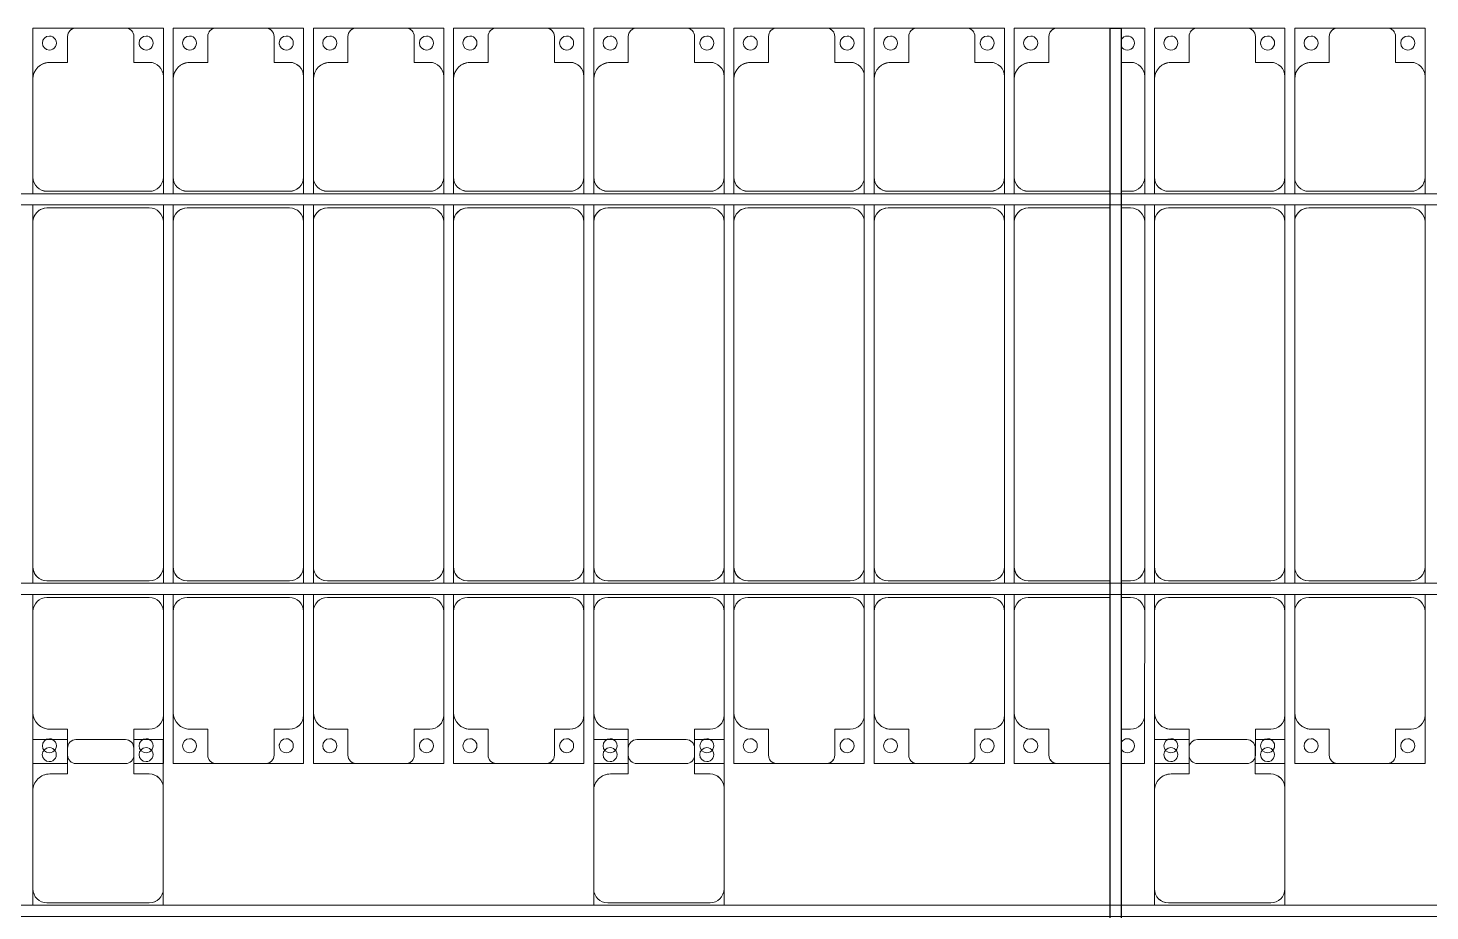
# Model space of a CAD drawing. Header units: millimetres. Extents: x -147246 to 112336, y -213734 to -86506.
# Drawn here: x -126364 to -121364, y -95705 to -92555 of the extents above; entities that cross this region are included whole.
import ezdxf

# ---------------------------------------------------------------- set-up
doc = ezdxf.new("R2010")
doc.units = ezdxf.units.MM
doc.layers.add('A-GENM', color=13, linetype='Continuous', lineweight=9)
doc.layers.add('S-BEAM', color=12, linetype='Continuous', lineweight=9)

# ---------------------------------------------------------------- blocks, each defined once
blk = doc.blocks.new('Dải phao đi lại kèm đỡ invester - DẢI PHAO ĐI LẠI-15551-BỐ TRÍ KHUNG KẾT CẤU BÈ PIN 05')
at = {"layer": 'A-GENM', "color": 7}
for p, q in [((13758.4, 1312.2), (13911.8, 1312.2)), ((13758.4, 1129.7), (13758.4, 1312.2)), ((14088.2, 1312.2), (13911.8, 1312.2)), ((14088.2, 1312.2), (14223.4, 1312.2)), ((14223.4, 1312.2), (14223.4, 1139.7)), ((14258.4, 1312.2), (14411.8, 1312.2)), ((14258.4, 1129.7), (14258.4, 1312.2)), ((14588.2, 1312.2), (14411.8, 1312.2)), ((14588.2, 1312.2), (14723.4, 1312.2)), ((14723.4, 1312.2), (14723.4, 1139.7)), ((14758.4, 1312.2), (14911.8, 1312.2)), ((14758.4, 1129.7), (14758.4, 1312.2)), ((15088.2, 1312.2), (14911.8, 1312.2)), ((15088.2, 1312.2), (15223.4, 1312.2)), ((15223.4, 1312.2), (15223.4, 1139.7)), ((15258.4, 1312.2), (15411.8, 1312.2)), ((15258.4, 1129.7), (15258.4, 1312.2)), ((15588.2, 1312.2), (15411.8, 1312.2)), ((15588.2, 1312.2), (15723.4, 1312.2)), ((15723.4, 1312.2), (15723.4, 1139.7)), ((15758.4, 1312.2), (15911.8, 1312.2)), ((15758.4, 1129.7), (15758.4, 1312.2)), ((16088.2, 1312.2), (15911.8, 1312.2)), ((16088.2, 1312.2), (16223.4, 1312.2)), ((16223.4, 1312.2), (16223.4, 1139.7)), ((16258.4, 1312.2), (16411.8, 1312.2)), ((16258.4, 1129.7), (16258.4, 1312.2)), ((16588.2, 1312.2), (16411.8, 1312.2)), ((16588.2, 1312.2), (16723.4, 1312.2)), ((16723.4, 1312.2), (16723.4, 1139.7)), ((16758.4, 1312.2), (16911.8, 1312.2)), ((16758.4, 1129.7), (16758.4, 1312.2)), ((17088.2, 1312.2), (16911.8, 1312.2)), ((17088.2, 1312.2), (17223.4, 1312.2)), ((17223.4, 1312.2), (17223.4, 1139.7)), ((17258.4, 1312.2), (17411.8, 1312.2)), ((17258.4, 1129.7), (17258.4, 1312.2)), ((17588.2, 1312.2), (17411.8, 1312.2)), ((17588.2, 1312.2), (17599.8, 1312.2)), ((17639.8, 1312.2), (17723.4, 1312.2)), ((17723.4, 1312.2), (17723.4, 1139.7)), ((17758.4, 1312.2), (17911.8, 1312.2)), ((17758.4, 1129.7), (17758.4, 1312.2)), ((18088.2, 1312.2), (17911.8, 1312.2)), ((18088.2, 1312.2), (18223.4, 1312.2)), ((18223.4, 1312.2), (18223.4, 1139.7)), ((18258.4, 1312.2), (18411.8, 1312.2)), ((18258.4, 1129.7), (18258.4, 1312.2)), ((18588.2, 1312.2), (18411.8, 1312.2)), ((18588.2, 1312.2), (18723.4, 1312.2)), ((18723.4, 1312.2), (18723.4, 1139.7)), ((13881.8, 1282.2), (13881.8, 1189.7)), ((14118.2, 1189.7), (14118.2, 1282.2)), ((14381.8, 1282.2), (14381.8, 1189.7)), ((14618.2, 1189.7), (14618.2, 1282.2)), ((14881.8, 1282.2), (14881.8, 1189.7)), ((15118.2, 1189.7), (15118.2, 1282.2)), ((15381.8, 1282.2), (15381.8, 1189.7)), ((15618.2, 1189.7), (15618.2, 1282.2)), ((15881.8, 1282.2), (15881.8, 1189.7)), ((16118.2, 1189.7), (16118.2, 1282.2)), ((16381.8, 1282.2), (16381.8, 1189.7)), ((16618.2, 1189.7), (16618.2, 1282.2)), ((16881.8, 1282.2), (16881.8, 1189.7)), ((17118.2, 1189.7), (17118.2, 1282.2)), ((17381.8, 1282.2), (17381.8, 1189.7)), ((17881.8, 1282.2), (17881.8, 1189.7)), ((18118.2, 1189.7), (18118.2, 1282.2)), ((18381.8, 1282.2), (18381.8, 1189.7)), ((18618.2, 1189.7), (18618.2, 1282.2)), ((13881.8, 1189.7), (13818.4, 1189.7)), ((14173.4, 1189.7), (14118.2, 1189.7)), ((14381.8, 1189.7), (14318.4, 1189.7)), ((14673.4, 1189.7), (14618.2, 1189.7)), ((14881.8, 1189.7), (14818.4, 1189.7)), ((15173.4, 1189.7), (15118.2, 1189.7)), ((15381.8, 1189.7), (15318.4, 1189.7)), ((15673.4, 1189.7), (15618.2, 1189.7)), ((15881.8, 1189.7), (15818.4, 1189.7)), ((16173.4, 1189.7), (16118.2, 1189.7)), ((16381.8, 1189.7), (16318.4, 1189.7)), ((16673.4, 1189.7), (16618.2, 1189.7)), ((16881.8, 1189.7), (16818.4, 1189.7)), ((17173.4, 1189.7), (17118.2, 1189.7)), ((17381.8, 1189.7), (17318.4, 1189.7)), ((17673.4, 1189.7), (17639.8, 1189.7)), ((17881.8, 1189.7), (17818.4, 1189.7)), ((18173.4, 1189.7), (18118.2, 1189.7)), ((18381.8, 1189.7), (18318.4, 1189.7)), ((18673.4, 1189.7), (18618.2, 1189.7)), ((13758.4, 1129.7), (13758.4, 779.7)), ((14223.4, 779.7), (14223.4, 1139.7)), ((14258.4, 1129.7), (14258.4, 779.7)), ((14723.4, 779.7), (14723.4, 1139.7)), ((14758.4, 1129.7), (14758.4, 779.7)), ((15223.4, 779.7), (15223.4, 1139.7)), ((15258.4, 1129.7), (15258.4, 779.7)), ((15723.4, 779.7), (15723.4, 1139.7)), ((15758.4, 1129.7), (15758.4, 779.7)), ((16223.4, 779.7), (16223.4, 1139.7)), ((16258.4, 1129.7), (16258.4, 779.7)), ((16723.4, 779.7), (16723.4, 1139.7)), ((16758.4, 1129.7), (16758.4, 779.7)), ((17223.4, 779.7), (17223.4, 1139.7)), ((17258.4, 1129.7), (17258.4, 779.7)), ((17723.4, 779.7), (17723.4, 1139.7)), ((17758.4, 1129.7), (17758.4, 779.7)), ((18223.4, 779.7), (18223.4, 1139.7)), ((18258.4, 1129.7), (18258.4, 779.7)), ((18723.4, 779.7), (18723.4, 1139.7)), ((13758.4, 721.1), (13758.4, 779.7)), ((14223.4, 779.7), (14223.4, 721.1)), ((14258.4, 721.1), (14258.4, 779.7)), ((14723.4, 779.7), (14723.4, 721.1)), ((14758.4, 721.1), (14758.4, 779.7)), ((15223.4, 779.7), (15223.4, 721.1)), ((15258.4, 721.1), (15258.4, 779.7)), ((15723.4, 779.7), (15723.4, 721.1)), ((15758.4, 721.1), (15758.4, 779.7)), ((16223.4, 779.7), (16223.4, 721.1)), ((16258.4, 721.1), (16258.4, 779.7)), ((16723.4, 779.7), (16723.4, 721.1)), ((16758.4, 721.1), (16758.4, 779.7)), ((17223.4, 779.7), (17223.4, 721.1)), ((17258.4, 721.1), (17258.4, 779.7)), ((17723.4, 779.7), (17723.4, 721.1)), ((17758.4, 721.1), (17758.4, 779.7)), ((18223.4, 779.7), (18223.4, 721.1)), ((18258.4, 721.1), (18258.4, 779.7)), ((18723.4, 779.7), (18723.4, 721.1)), ((13808.4, 729.7), (14173.4, 729.7)), ((14308.4, 729.7), (14673.4, 729.7)), ((14808.4, 729.7), (15173.4, 729.7)), ((15308.4, 729.7), (15673.4, 729.7)), ((15808.4, 729.7), (16173.4, 729.7)), ((16308.4, 729.7), (16673.4, 729.7)), ((16808.4, 729.7), (17173.4, 729.7)), ((17308.4, 729.7), (17599.8, 729.7)), ((17639.8, 729.7), (17673.4, 729.7)), ((17808.4, 729.7), (18173.4, 729.7)), ((18308.4, 729.7), (18673.4, 729.7)), ((13758.4, 620.3), (13758.4, 681.1)), ((14173.4, 670.3), (13808.4, 670.3)), ((14223.4, 681.1), (14223.4, 620.3)), ((14258.4, 620.3), (14258.4, 681.1)), ((14673.4, 670.3), (14308.4, 670.3)), ((14723.4, 681.1), (14723.4, 620.3)), ((14758.4, 620.3), (14758.4, 681.1)), ((15173.4, 670.3), (14808.4, 670.3)), ((15223.4, 681.1), (15223.4, 620.3)), ((15258.4, 620.3), (15258.4, 681.1)), ((15673.4, 670.3), (15308.4, 670.3)), ((15723.4, 681.1), (15723.4, 620.3)), ((15758.4, 620.3), (15758.4, 681.1)), ((16173.4, 670.3), (15808.4, 670.3)), ((16223.4, 681.1), (16223.4, 620.3)), ((16258.4, 620.3), (16258.4, 681.1)), ((16673.4, 670.3), (16308.4, 670.3)), ((16723.4, 681.1), (16723.4, 620.3)), ((16758.4, 620.3), (16758.4, 681.1)), ((17173.4, 670.3), (16808.4, 670.3)), ((17223.4, 681.1), (17223.4, 620.3)), ((17258.4, 620.3), (17258.4, 681.1)), ((17599.8, 670.3), (17308.4, 670.3)), ((17673.4, 670.3), (17639.8, 670.3)), ((17723.4, 681.1), (17723.4, 620.3)), ((17758.4, 620.3), (17758.4, 681.1)), ((18173.4, 670.3), (17808.4, 670.3)), ((18223.4, 681.1), (18223.4, 620.3)), ((18258.4, 620.3), (18258.4, 681.1)), ((18673.4, 670.3), (18308.4, 670.3)), ((18723.4, 681.1), (18723.4, 620.3)), ((13758.4, 620.3), (13758.4, -610.3)), ((14223.4, -610.3), (14223.4, 620.3)), ((14258.4, 620.3), (14258.4, -610.3)), ((14723.4, -610.3), (14723.4, 620.3)), ((14758.4, 620.3), (14758.4, -610.3)), ((15223.4, -610.3), (15223.4, 620.3)), ((15258.4, 620.3), (15258.4, -610.3)), ((15723.4, -610.3), (15723.4, 620.3)), ((15758.4, 620.3), (15758.4, -610.3)), ((16223.4, -610.3), (16223.4, 620.3)), ((16258.4, 620.3), (16258.4, -610.3)), ((16723.4, -610.3), (16723.4, 620.3)), ((16758.4, 620.3), (16758.4, -610.3)), ((17223.4, -610.3), (17223.4, 620.3)), ((17258.4, 620.3), (17258.4, -610.3)), ((17723.4, -610.3), (17723.4, 620.3)), ((17758.4, 620.3), (17758.4, -610.3)), ((18223.4, -610.3), (18223.4, 620.3)), ((18258.4, 620.3), (18258.4, -610.3)), ((18723.4, -610.3), (18723.4, 620.3)), ((13758.4, -668.9), (13758.4, -610.3)), ((14223.4, -610.3), (14223.4, -668.9)), ((14258.4, -668.9), (14258.4, -610.3)), ((14723.4, -610.3), (14723.4, -668.9)), ((14758.4, -668.9), (14758.4, -610.3)), ((15223.4, -610.3), (15223.4, -668.9)), ((15258.4, -668.9), (15258.4, -610.3)), ((15723.4, -610.3), (15723.4, -668.9)), ((15758.4, -668.9), (15758.4, -610.3)), ((16223.4, -610.3), (16223.4, -668.9)), ((16258.4, -668.9), (16258.4, -610.3)), ((16723.4, -610.3), (16723.4, -668.9)), ((16758.4, -668.9), (16758.4, -610.3)), ((17223.4, -610.3), (17223.4, -668.9)), ((17258.4, -668.9), (17258.4, -610.3)), ((17723.4, -610.3), (17723.4, -668.9)), ((17758.4, -668.9), (17758.4, -610.3)), ((18223.4, -610.3), (18223.4, -668.9)), ((18258.4, -668.9), (18258.4, -610.3)), ((18723.4, -610.3), (18723.4, -668.9)), ((13808.4, -660.3), (14173.4, -660.3)), ((14308.4, -660.3), (14673.4, -660.3)), ((14808.4, -660.3), (15173.4, -660.3)), ((15308.4, -660.3), (15673.4, -660.3)), ((15808.4, -660.3), (16173.4, -660.3)), ((16308.4, -660.3), (16673.4, -660.3)), ((16808.4, -660.3), (17173.4, -660.3)), ((17308.4, -660.3), (17599.8, -660.3)), ((17639.8, -660.3), (17673.4, -660.3)), ((17808.4, -660.3), (18173.4, -660.3)), ((18308.4, -660.3), (18673.4, -660.3)), ((13758.4, -769.7), (13758.4, -708.9)), ((14173.4, -719.7), (13808.4, -719.7)), ((14223.4, -708.9), (14223.4, -769.7)), ((14258.4, -769.7), (14258.4, -708.9)), ((14673.4, -719.7), (14308.4, -719.7)), ((14723.4, -708.9), (14723.4, -769.7)), ((14758.4, -769.7), (14758.4, -708.9)), ((15173.4, -719.7), (14808.4, -719.7)), ((15223.4, -708.9), (15223.4, -769.7)), ((15258.4, -769.7), (15258.4, -708.9)), ((15673.4, -719.7), (15308.4, -719.7)), ((15723.4, -708.9), (15723.4, -769.7)), ((15758.4, -769.7), (15758.4, -708.9)), ((16173.4, -719.7), (15808.4, -719.7)), ((16223.4, -708.9), (16223.4, -769.7)), ((16258.4, -769.7), (16258.4, -708.9)), ((16673.4, -719.7), (16308.4, -719.7)), ((16723.4, -708.9), (16723.4, -769.7)), ((16758.4, -769.7), (16758.4, -708.9)), ((17173.4, -719.7), (16808.4, -719.7)), ((17223.4, -708.9), (17223.4, -769.7)), ((17258.4, -769.7), (17258.4, -708.9)), ((17599.8, -719.7), (17308.4, -719.7)), ((17673.4, -719.7), (17639.8, -719.7)), ((17723.4, -708.9), (17723.4, -769.7)), ((17758.4, -769.7), (17758.4, -708.9)), ((18173.4, -719.7), (17808.4, -719.7)), ((18223.4, -708.9), (18223.4, -769.7)), ((18258.4, -769.7), (18258.4, -708.9)), ((18673.4, -719.7), (18308.4, -719.7)), ((18723.4, -708.9), (18723.4, -769.7)), ((13758.4, -769.7), (13758.4, -1129.7)), ((14223.4, -1139.7), (14223.4, -769.7)), ((14258.4, -769.7), (14258.4, -1129.7)), ((14723.4, -1139.7), (14723.4, -769.7)), ((14758.4, -769.7), (14758.4, -1129.7)), ((15223.4, -1139.7), (15223.4, -769.7)), ((15258.4, -769.7), (15258.4, -1129.7)), ((15723.4, -1139.7), (15723.4, -769.7)), ((15758.4, -769.7), (15758.4, -1129.7)), ((16223.4, -1139.7), (16223.4, -769.7)), ((16258.4, -769.7), (16258.4, -1129.7)), ((16723.4, -1139.7), (16723.4, -769.7)), ((16758.4, -769.7), (16758.4, -1129.7)), ((17223.4, -1139.7), (17223.4, -769.7)), ((17258.4, -769.7), (17258.4, -1129.7)), ((17723.4, -1139.7), (17723.4, -769.7)), ((17758.4, -769.7), (17758.4, -1129.7)), ((18223.4, -1139.7), (18223.4, -769.7)), ((18258.4, -769.7), (18258.4, -1129.7)), ((18723.4, -1139.7), (18723.4, -769.7)), ((13758.4, -1312.2), (13758.4, -1129.7)), ((14223.4, -1139.7), (14223.4, -1312.2)), ((14258.4, -1312.2), (14258.4, -1129.7)), ((14723.4, -1139.7), (14723.4, -1312.2)), ((14758.4, -1312.2), (14758.4, -1129.7)), ((15223.4, -1139.7), (15223.4, -1312.2)), ((15258.4, -1312.2), (15258.4, -1129.7)), ((15723.4, -1139.7), (15723.4, -1312.2)), ((15758.4, -1312.2), (15758.4, -1129.7)), ((16223.4, -1139.7), (16223.4, -1312.2)), ((16258.4, -1312.2), (16258.4, -1129.7)), ((16723.4, -1139.7), (16723.4, -1312.2)), ((16758.4, -1312.2), (16758.4, -1129.7)), ((17223.4, -1139.7), (17223.4, -1312.2)), ((17258.4, -1312.2), (17258.4, -1129.7)), ((17723.4, -1139.7), (17723.4, -1312.2)), ((17758.4, -1312.2), (17758.4, -1129.7)), ((18223.4, -1139.7), (18223.4, -1312.2)), ((18258.4, -1312.2), (18258.4, -1129.7)), ((18723.4, -1139.7), (18723.4, -1312.2)), ((13818.4, -1189.7), (13881.8, -1189.7)), ((13881.8, -1189.7), (13881.8, -1282.2)), ((14118.2, -1282.2), (14118.2, -1189.7)), ((14118.2, -1189.7), (14173.4, -1189.7)), ((14318.4, -1189.7), (14381.8, -1189.7)), ((14381.8, -1189.7), (14381.8, -1282.2)), ((14618.2, -1282.2), (14618.2, -1189.7)), ((14618.2, -1189.7), (14673.4, -1189.7)), ((14818.4, -1189.7), (14881.8, -1189.7)), ((14881.8, -1189.7), (14881.8, -1282.2)), ((15118.2, -1282.2), (15118.2, -1189.7)), ((15118.2, -1189.7), (15173.4, -1189.7)), ((15318.4, -1189.7), (15381.8, -1189.7)), ((15381.8, -1189.7), (15381.8, -1282.2)), ((15618.2, -1282.2), (15618.2, -1189.7)), ((15618.2, -1189.7), (15673.4, -1189.7)), ((15818.4, -1189.7), (15881.8, -1189.7)), ((15881.8, -1189.7), (15881.8, -1282.2)), ((16118.2, -1282.2), (16118.2, -1189.7)), ((16118.2, -1189.7), (16173.4, -1189.7)), ((16318.4, -1189.7), (16381.8, -1189.7)), ((16381.8, -1189.7), (16381.8, -1282.2)), ((16618.2, -1282.2), (16618.2, -1189.7)), ((16618.2, -1189.7), (16673.4, -1189.7)), ((16818.4, -1189.7), (16881.8, -1189.7)), ((16881.8, -1189.7), (16881.8, -1282.2)), ((17118.2, -1282.2), (17118.2, -1189.7)), ((17118.2, -1189.7), (17173.4, -1189.7)), ((17318.4, -1189.7), (17381.8, -1189.7)), ((17381.8, -1189.7), (17381.8, -1282.2)), ((17639.8, -1189.7), (17673.4, -1189.7)), ((17818.4, -1189.7), (17881.8, -1189.7)), ((17881.8, -1189.7), (17881.8, -1282.2)), ((18118.2, -1282.2), (18118.2, -1189.7)), ((18118.2, -1189.7), (18173.4, -1189.7)), ((18318.4, -1189.7), (18381.8, -1189.7)), ((18381.8, -1189.7), (18381.8, -1282.2)), ((18618.2, -1282.2), (18618.2, -1189.7)), ((18618.2, -1189.7), (18673.4, -1189.7)), ((13881.6, -1312.2), (13758.4, -1312.2)), ((13911.8, -1312.2), (14088.2, -1312.2)), ((14223.4, -1312.2), (14118, -1312.2)), ((14411.8, -1312.2), (14258.4, -1312.2)), ((14411.8, -1312.2), (14588.2, -1312.2)), ((14723.4, -1312.2), (14588.2, -1312.2)), ((14911.8, -1312.2), (14758.4, -1312.2)), ((14911.8, -1312.2), (15088.2, -1312.2)), ((15223.4, -1312.2), (15088.2, -1312.2)), ((15411.8, -1312.2), (15258.4, -1312.2)), ((15411.8, -1312.2), (15588.2, -1312.2)), ((15723.4, -1312.2), (15588.2, -1312.2)), ((15881.6, -1312.2), (15758.4, -1312.2)), ((15911.8, -1312.2), (16088.2, -1312.2)), ((16223.4, -1312.2), (16118, -1312.2)), ((16411.8, -1312.2), (16258.4, -1312.2)), ((16411.8, -1312.2), (16588.2, -1312.2)), ((16723.4, -1312.2), (16588.2, -1312.2)), ((16911.8, -1312.2), (16758.4, -1312.2)), ((16911.8, -1312.2), (17088.2, -1312.2)), ((17223.4, -1312.2), (17088.2, -1312.2)), ((17411.8, -1312.2), (17258.4, -1312.2)), ((17411.8, -1312.2), (17588.2, -1312.2)), ((17599.8, -1312.2), (17588.2, -1312.2)), ((17723.4, -1312.2), (17639.8, -1312.2)), ((17881.6, -1312.2), (17758.4, -1312.2)), ((17911.8, -1312.2), (18088.2, -1312.2)), ((18223.4, -1312.2), (18118, -1312.2)), ((18411.8, -1312.2), (18258.4, -1312.2)), ((18411.8, -1312.2), (18588.2, -1312.2)), ((18723.4, -1312.2), (18588.2, -1312.2))]:
    blk.add_line(p, q, dxfattribs=at)
for centre, radius, start, end in [((13911.8, 1282.2), 30, 90, 180), ((13911.8, 1282.2), 30, 90, 150), ((14088.2, 1282.2), 30, 0, 90), ((14088.2, 1282.2), 30, 30, 90), ((14411.8, 1282.2), 30, 90, 180), ((14411.8, 1282.2), 30, 90, 150), ((14588.2, 1282.2), 30, 0, 90), ((14588.2, 1282.2), 30, 30, 90), ((14911.8, 1282.2), 30, 90, 180), ((14911.8, 1282.2), 30, 90, 150), ((15088.2, 1282.2), 30, 0, 90), ((15088.2, 1282.2), 30, 30, 90), ((15411.8, 1282.2), 30, 90, 180), ((15411.8, 1282.2), 30, 90, 150), ((15588.2, 1282.2), 30, 0, 90), ((15588.2, 1282.2), 30, 30, 90), ((15911.8, 1282.2), 30, 90, 180), ((15911.8, 1282.2), 30, 90, 150), ((16088.2, 1282.2), 30, 0, 90), ((16088.2, 1282.2), 30, 30, 90), ((16411.8, 1282.2), 30, 90, 180), ((16411.8, 1282.2), 30, 90, 150), ((16588.2, 1282.2), 30, 360, 90), ((16588.2, 1282.2), 30, 30, 90), ((16911.8, 1282.2), 30, 90, 180), ((16911.8, 1282.2), 30, 90, 150), ((17088.2, 1282.2), 30, 0, 90), ((17088.2, 1282.2), 30, 30, 90), ((17411.8, 1282.2), 30, 90, 180), ((17411.8, 1282.2), 30, 90, 150), ((17588.2, 1282.2), 30, 75, 90), ((17588.2, 1282.2), 30, 75, 90), ((17911.8, 1282.2), 30, 90, 180), ((17911.8, 1282.2), 30, 90, 150), ((18088.2, 1282.2), 30, 0, 90), ((18088.2, 1282.2), 30, 30, 90), ((18411.8, 1282.2), 30, 90, 180), ((18411.8, 1282.2), 30, 90, 150), ((18588.2, 1282.2), 30, 0, 90), ((18588.2, 1282.2), 30, 30, 90), ((13816.8, 1258.6), 25, 90, 270), ((13816.8, 1258.6), 25, 270, 90), ((14161.8, 1258.6), 25, 90, 270), ((14161.8, 1258.6), 25, 180, 195), ((14161.8, 1258.6), 25, 270, 90), ((14316.8, 1258.6), 25, 90, 270), ((14316.8, 1258.6), 25, 270, 90), ((14661.8, 1258.6), 25, 90, 270), ((14661.8, 1258.6), 25, 180, 195), ((14661.8, 1258.6), 25, 270, 90), ((14816.8, 1258.6), 25, 90, 270), ((14816.8, 1258.6), 25, 270, 90), ((15161.8, 1258.6), 25, 90, 270), ((15161.8, 1258.6), 25, 180, 195), ((15161.8, 1258.6), 25, 270, 90), ((15316.8, 1258.6), 25, 90, 270), ((15316.8, 1258.6), 25, 270, 90), ((15661.8, 1258.6), 25, 90, 270), ((15661.8, 1258.6), 25, 180, 195), ((15661.8, 1258.6), 25, 270, 90), ((15816.8, 1258.6), 25, 90, 270), ((15816.8, 1258.6), 25, 270, 90), ((16161.8, 1258.6), 25, 90, 270), ((16161.8, 1258.6), 25, 180, 195), ((16161.8, 1258.6), 25, 270, 90), ((16316.8, 1258.6), 25, 90, 270), ((16316.8, 1258.6), 25, 270, 90), ((16661.8, 1258.6), 25, 90, 270), ((16661.8, 1258.6), 25, 180, 195), ((16661.8, 1258.6), 25, 270, 90), ((16816.8, 1258.6), 25, 90, 270), ((16816.8, 1258.6), 25, 270, 90), ((17161.8, 1258.6), 25, 90, 270), ((17161.8, 1258.6), 25, 180, 195), ((17161.8, 1258.6), 25, 270, 90), ((17316.8, 1258.6), 25, 90, 270), ((17316.8, 1258.6), 25, 270, 90), ((17661.8, 1258.6), 25, 90, 150), ((17661.8, 1258.6), 25, 270, 90), ((17816.8, 1258.6), 25, 90, 270), ((17816.8, 1258.6), 25, 270, 90), ((18161.8, 1258.6), 25, 90, 270), ((18161.8, 1258.6), 25, 180, 195), ((18161.8, 1258.6), 25, 270, 90), ((18316.8, 1258.6), 25, 90, 270), ((18316.8, 1258.6), 25, 270, 90), ((18661.8, 1258.6), 25, 90, 270), ((18661.8, 1258.6), 25, 180, 195), ((18661.8, 1258.6), 25, 270, 90), ((17661.8, 1258.6), 25, 210, 270), ((13818.4, 1129.7), 60, 90, 180), ((13818.4, 1129.7), 60, 90, 120), ((14173.4, 1139.7), 50, 360, 90), ((14173.4, 1139.7), 50, 45, 90), ((14318.4, 1129.7), 60, 90, 180), ((14318.4, 1129.7), 60, 90, 120), ((14673.4, 1139.7), 50, 0, 90), ((14673.4, 1139.7), 50, 45, 90), ((14818.4, 1129.7), 60, 90, 180), ((14818.4, 1129.7), 60, 90, 120), ((15173.4, 1139.7), 50, 0, 90), ((15173.4, 1139.7), 50, 45, 90), ((15318.4, 1129.7), 60, 90, 180), ((15318.4, 1129.7), 60, 90, 120), ((15673.4, 1139.7), 50, 0, 90), ((15673.4, 1139.7), 50, 45, 90), ((15818.4, 1129.7), 60, 90, 180), ((15818.4, 1129.7), 60, 90, 120), ((16173.4, 1139.7), 50, 0, 90), ((16173.4, 1139.7), 50, 45, 90), ((16318.4, 1129.7), 60, 90, 180), ((16318.4, 1129.7), 60, 90, 120), ((16673.4, 1139.7), 50, 0, 90), ((16673.4, 1139.7), 50, 45, 90), ((16818.4, 1129.7), 60, 90, 180), ((16818.4, 1129.7), 60, 90, 120), ((17173.4, 1139.7), 50, 360, 90), ((17173.4, 1139.7), 50, 45, 90), ((17318.4, 1129.7), 60, 90, 180), ((17318.4, 1129.7), 60, 90, 120), ((17673.4, 1139.7), 50, 0, 90), ((17673.4, 1139.7), 50, 45, 90), ((17818.4, 1129.7), 60, 90, 180), ((17818.4, 1129.7), 60, 90, 120), ((18173.4, 1139.7), 50, 360, 90), ((18173.4, 1139.7), 50, 45, 90), ((18318.4, 1129.7), 60, 90, 180), ((18318.4, 1129.7), 60, 90, 120), ((18673.4, 1139.7), 50, 0, 90), ((18673.4, 1139.7), 50, 45, 90), ((13808.4, 779.7), 50, 180, 270), ((14173.4, 779.7), 50, 270, 0), ((14308.4, 779.7), 50, 180, 270), ((14673.4, 779.7), 50, 270, 360), ((14808.4, 779.7), 50, 180, 270), ((15173.4, 779.7), 50, 270, 0), ((15308.4, 779.7), 50, 180, 270), ((15673.4, 779.7), 50, 270, 0), ((15808.4, 779.7), 50, 180, 270), ((16173.4, 779.7), 50, 270, 0), ((16308.4, 779.7), 50, 180, 270), ((16673.4, 779.7), 50, 270, 0), ((16808.4, 779.7), 50, 180, 270), ((17173.4, 779.7), 50, 270, 360), ((17308.4, 779.7), 50, 180, 270), ((17673.4, 779.7), 50, 270, 0), ((17808.4, 779.7), 50, 180, 270), ((18173.4, 779.7), 50, 270, 360), ((18308.4, 779.7), 50, 180, 270), ((18673.4, 779.7), 50, 270, 0), ((13808.4, 779.7), 50, 225, 270), ((14173.4, 779.7), 50, 270, 315), ((14308.4, 779.7), 50, 225, 270), ((14673.4, 779.7), 50, 270, 315), ((14808.4, 779.7), 50, 225, 270), ((15173.4, 779.7), 50, 270, 315), ((15308.4, 779.7), 50, 225, 270), ((15673.4, 779.7), 50, 270, 315), ((15808.4, 779.7), 50, 225, 270), ((16173.4, 779.7), 50, 270, 315), ((16308.4, 779.7), 50, 225, 270), ((16673.4, 779.7), 50, 270, 315), ((16808.4, 779.7), 50, 225, 270), ((17173.4, 779.7), 50, 270, 315), ((17308.4, 779.7), 50, 225, 270), ((17673.4, 779.7), 50, 270, 315), ((17808.4, 779.7), 50, 225, 270), ((18173.4, 779.7), 50, 270, 315), ((18308.4, 779.7), 50, 225, 270), ((18673.4, 779.7), 50, 270, 315), ((13808.4, 620.3), 50, 90, 180), ((13808.4, 620.3), 50, 90, 165), ((14173.4, 620.3), 50, 360, 90), ((14173.4, 620.3), 50, 360, 90), ((14308.4, 620.3), 50, 90, 180), ((14308.4, 620.3), 50, 90, 165), ((14673.4, 620.3), 50, 0, 90), ((14673.4, 620.3), 50, 0, 90), ((14808.4, 620.3), 50, 90, 180), ((14808.4, 620.3), 50, 90, 165), ((15173.4, 620.3), 50, 360, 90), ((15173.4, 620.3), 50, 360, 90), ((15308.4, 620.3), 50, 90, 180), ((15308.4, 620.3), 50, 90, 165), ((15673.4, 620.3), 50, 0, 90), ((15673.4, 620.3), 50, 0, 90), ((15808.4, 620.3), 50, 90, 180), ((15808.4, 620.3), 50, 90, 165), ((16173.4, 620.3), 50, 360, 90), ((16173.4, 620.3), 50, 360, 90), ((16308.4, 620.3), 50, 90, 180), ((16308.4, 620.3), 50, 90, 165), ((16673.4, 620.3), 50, 0, 90), ((16673.4, 620.3), 50, 0, 90), ((16808.4, 620.3), 50, 90, 180), ((16808.4, 620.3), 50, 90, 165), ((17173.4, 620.3), 50, 360, 90), ((17173.4, 620.3), 50, 360, 90), ((17308.4, 620.3), 50, 90, 180), ((17308.4, 620.3), 50, 90, 165), ((17673.4, 620.3), 50, 0, 90), ((17673.4, 620.3), 50, 0, 90), ((17808.4, 620.3), 50, 90, 180), ((17808.4, 620.3), 50, 90, 165), ((18173.4, 620.3), 50, 360, 90), ((18173.4, 620.3), 50, 360, 90), ((18308.4, 620.3), 50, 90, 180), ((18308.4, 620.3), 50, 90, 165), ((18673.4, 620.3), 50, 0, 90), ((18673.4, 620.3), 50, 0, 90), ((13808.4, -610.3), 50, 180, 270), ((13808.4, -610.3), 50, 180, 255), ((14173.4, -610.3), 50, 270, 360), ((14173.4, -610.3), 50, 315, 360), ((14308.4, -610.3), 50, 180, 270), ((14308.4, -610.3), 50, 180, 255), ((14673.4, -610.3), 50, 270, 0), ((14673.4, -610.3), 50, 315, 0), ((14808.4, -610.3), 50, 180, 270), ((14808.4, -610.3), 50, 180, 255), ((15173.4, -610.3), 50, 270, 360), ((15173.4, -610.3), 50, 315, 0), ((15308.4, -610.3), 50, 180, 270), ((15308.4, -610.3), 50, 180, 255), ((15673.4, -610.3), 50, 270, 0), ((15673.4, -610.3), 50, 315, 0), ((15808.4, -610.3), 50, 180, 270), ((15808.4, -610.3), 50, 180, 255), ((16173.4, -610.3), 50, 270, 360), ((16173.4, -610.3), 50, 315, 0), ((16308.4, -610.3), 50, 180, 270), ((16308.4, -610.3), 50, 180, 255), ((16673.4, -610.3), 50, 270, 0), ((16673.4, -610.3), 50, 315, 0), ((16808.4, -610.3), 50, 180, 270), ((16808.4, -610.3), 50, 180, 255), ((17173.4, -610.3), 50, 270, 0), ((17173.4, -610.3), 50, 315, 0), ((17308.4, -610.3), 50, 180, 270), ((17308.4, -610.3), 50, 180, 255), ((17673.4, -610.3), 50, 270, 360), ((17673.4, -610.3), 50, 315, 360), ((17808.4, -610.3), 50, 180, 270), ((17808.4, -610.3), 50, 180, 255), ((18173.4, -610.3), 50, 270, 0), ((18173.4, -610.3), 50, 315, 0), ((18308.4, -610.3), 50, 180, 270), ((18308.4, -610.3), 50, 180, 255), ((18673.4, -610.3), 50, 270, 0), ((18673.4, -610.3), 50, 315, 0), ((13808.4, -769.7), 50, 90, 180), ((13808.4, -769.7), 50, 90, 135), ((14173.4, -769.7), 50, 360, 90), ((14173.4, -769.7), 50, 45, 90), ((14308.4, -769.7), 50, 90, 180), ((14308.4, -769.7), 50, 90, 135), ((14673.4, -769.7), 50, 360, 90), ((14673.4, -769.7), 50, 45, 90), ((14808.4, -769.7), 50, 90, 180), ((14808.4, -769.7), 50, 90, 135), ((15173.4, -769.7), 50, 0, 90), ((15173.4, -769.7), 50, 45, 90), ((15308.4, -769.7), 50, 90, 180), ((15308.4, -769.7), 50, 90, 135), ((15673.4, -769.7), 50, 360, 90), ((15673.4, -769.7), 50, 45, 90), ((15808.4, -769.7), 50, 90, 180), ((15808.4, -769.7), 50, 90, 135), ((16173.4, -769.7), 50, 360, 90), ((16173.4, -769.7), 50, 45, 90), ((16308.4, -769.7), 50, 90, 180), ((16308.4, -769.7), 50, 90, 135), ((16673.4, -769.7), 50, 360, 90), ((16673.4, -769.7), 50, 45, 90), ((16808.4, -769.7), 50, 90, 180), ((16808.4, -769.7), 50, 90, 135), ((17173.4, -769.7), 50, 360, 90), ((17173.4, -769.7), 50, 45, 90), ((17308.4, -769.7), 50, 90, 180), ((17308.4, -769.7), 50, 90, 135), ((17673.4, -769.7), 50, 360, 90), ((17673.4, -769.7), 50, 45, 90), ((17808.4, -769.7), 50, 90, 180), ((17808.4, -769.7), 50, 90, 135), ((18173.4, -769.7), 50, 360, 90), ((18173.4, -769.7), 50, 45, 90), ((18308.4, -769.7), 50, 90, 180), ((18308.4, -769.7), 50, 90, 135), ((18673.4, -769.7), 50, 0, 90), ((18673.4, -769.7), 50, 45, 90), ((13818.4, -1129.7), 60, 180, 270), ((14173.4, -1139.7), 50, 270, 360), ((14318.4, -1129.7), 60, 180, 270), ((14673.4, -1139.7), 50, 270, 360), ((14818.4, -1129.7), 60, 180, 270), ((15173.4, -1139.7), 50, 270, 0), ((15318.4, -1129.7), 60, 180, 270), ((15673.4, -1139.7), 50, 270, 360), ((15818.4, -1129.7), 60, 180, 270), ((16173.4, -1139.7), 50, 270, 360), ((16318.4, -1129.7), 60, 180, 270), ((16673.4, -1139.7), 50, 270, 0), ((16818.4, -1129.7), 60, 180, 270), ((17173.4, -1139.7), 50, 270, 360), ((17318.4, -1129.7), 60, 180, 270), ((17673.4, -1139.7), 50, 270, 0), ((17818.4, -1129.7), 60, 180, 270), ((18173.4, -1139.7), 50, 270, 360), ((18318.4, -1129.7), 60, 180, 270), ((18673.4, -1139.7), 50, 270, 360), ((13818.4, -1129.7), 60, 240, 270), ((14173.4, -1139.7), 50, 270, 315), ((14318.4, -1129.7), 60, 240, 270), ((14673.4, -1139.7), 50, 270, 315), ((14818.4, -1129.7), 60, 240, 270), ((15173.4, -1139.7), 50, 270, 315), ((15318.4, -1129.7), 60, 240, 270), ((15673.4, -1139.7), 50, 270, 315), ((15818.4, -1129.7), 60, 240, 270), ((16173.4, -1139.7), 50, 270, 315), ((16318.4, -1129.7), 60, 240, 270), ((16673.4, -1139.7), 50, 270, 315), ((16818.4, -1129.7), 60, 240, 270), ((17173.4, -1139.7), 50, 270, 315), ((17318.4, -1129.7), 60, 240, 270), ((17673.4, -1139.7), 50, 270, 315), ((17818.4, -1129.7), 60, 240, 270), ((18173.4, -1139.7), 50, 270, 315), ((18318.4, -1129.7), 60, 240, 270), ((18673.4, -1139.7), 50, 270, 315), ((13816.8, -1248.6), 25, 90, 270), ((13816.8, -1248.6), 25, 270, 90), ((14161.8, -1248.6), 25, 90, 270), ((14161.8, -1248.6), 25, 270, 90), ((14316.8, -1248.6), 25, 90, 270), ((14316.8, -1248.6), 25, 270, 90), ((14661.8, -1248.6), 25, 90, 270), ((14661.8, -1248.6), 25, 165, 180), ((14661.8, -1248.6), 25, 270, 90), ((14816.8, -1248.6), 25, 90, 270), ((14816.8, -1248.6), 25, 270, 90), ((15161.8, -1248.6), 25, 90, 270), ((15161.8, -1248.6), 25, 165, 180), ((15161.8, -1248.6), 25, 270, 90), ((15316.8, -1248.6), 25, 90, 270), ((15316.8, -1248.6), 25, 270, 90), ((15661.8, -1248.6), 25, 90, 270), ((15661.8, -1248.6), 25, 165, 180), ((15661.8, -1248.6), 25, 270, 90), ((15816.8, -1248.6), 25, 90, 270), ((15816.8, -1248.6), 25, 270, 90), ((16161.8, -1248.6), 25, 90, 270), ((16161.8, -1248.6), 25, 270, 90), ((16316.8, -1248.6), 25, 90, 270), ((16316.8, -1248.6), 25, 270, 90), ((16661.8, -1248.6), 25, 90, 270), ((16661.8, -1248.6), 25, 165, 180), ((16661.8, -1248.6), 25, 270, 90), ((16816.8, -1248.6), 25, 90, 270), ((16816.8, -1248.6), 25, 270, 90), ((17161.8, -1248.6), 25, 90, 270), ((17161.8, -1248.6), 25, 165, 180), ((17161.8, -1248.6), 25, 270, 90), ((17316.8, -1248.6), 25, 90, 270), ((17316.8, -1248.6), 25, 270, 90), ((17661.8, -1248.6), 25, 90, 150), ((17661.8, -1248.6), 25, 270, 90), ((17816.8, -1248.6), 25, 90, 270), ((17816.8, -1248.6), 25, 270, 90), ((18161.8, -1248.6), 25, 90, 270), ((18161.8, -1248.6), 25, 270, 90), ((18316.8, -1248.6), 25, 90, 270), ((18316.8, -1248.6), 25, 270, 90), ((18661.8, -1248.6), 25, 90, 270), ((18661.8, -1248.6), 25, 165, 180), ((18661.8, -1248.6), 25, 270, 90), ((13911.8, -1282.2), 30, 180, 270), ((14088.2, -1282.2), 30, 270, 360), ((14411.8, -1282.2), 30, 180, 270), ((14411.8, -1282.2), 30, 210, 270), ((14588.2, -1282.2), 30, 270, 0), ((14588.2, -1282.2), 30, 270, 330), ((14911.8, -1282.2), 30, 180, 270), ((14911.8, -1282.2), 30, 210, 270), ((15088.2, -1282.2), 30, 270, 0), ((15088.2, -1282.2), 30, 270, 330), ((15411.8, -1282.2), 30, 180, 270), ((15411.8, -1282.2), 30, 210, 270), ((15588.2, -1282.2), 30, 270, 0), ((15588.2, -1282.2), 30, 270, 330), ((15911.8, -1282.2), 30, 180, 270), ((16088.2, -1282.2), 30, 270, 0), ((16411.8, -1282.2), 30, 180, 270), ((16411.8, -1282.2), 30, 210, 270), ((16588.2, -1282.2), 30, 270, 360), ((16588.2, -1282.2), 30, 270, 330), ((16911.8, -1282.2), 30, 180, 270), ((16911.8, -1282.2), 30, 210, 270), ((17088.2, -1282.2), 30, 270, 0), ((17088.2, -1282.2), 30, 270, 330), ((17411.8, -1282.2), 30, 180, 270), ((17411.8, -1282.2), 30, 210, 270), ((17661.8, -1248.6), 25, 210, 270), ((17911.8, -1282.2), 30, 180, 270), ((18088.2, -1282.2), 30, 270, 0), ((18411.8, -1282.2), 30, 180, 270), ((18411.8, -1282.2), 30, 210, 270), ((18588.2, -1282.2), 30, 270, 0), ((18588.2, -1282.2), 30, 270, 330), ((17588.2, -1282.2), 30, 270, 285), ((17588.2, -1282.2), 30, 270, 285)]:
    blk.add_arc(centre, radius, start, end, dxfattribs=at)
blk = doc.blocks.new('Dầm C52 - Dầm C52-18760-BỐ TRÍ KHUNG KẾT CẤU BÈ PIN 05')
at = {"layer": 'S-BEAM', "color": 1}
for p, q in [((-74474.317946, 20), (74474.317946, 20)), ((74474.317946, -20), (-74474.317946, -20))]:
    blk.add_line(p, q, dxfattribs=at)
blk = doc.blocks.new('Dầm C52 - Dầm C52-18761-BỐ TRÍ KHUNG KẾT CẤU BÈ PIN 05')
at = {"layer": 'S-BEAM', "color": 1}
for p, q in [((-74474.3, 20), (74474.3, 20)), ((74474.3, -20), (-74474.3, -20))]:
    blk.add_line(p, q, dxfattribs=at)
blk = doc.blocks.new('Dai phao do pin - DẢI PHAO ĐỠ PIN-29641-BỐ TRÍ KHUNG KẾT CẤU BÈ PIN 05')
at = {"layer": 'A-GENM', "color": 7}
for p, q in [((-1312.2, 223.4), (-1139.7, 223.4)), ((-1312.2, 118.4), (-1312.2, 223.4)), ((-779.7, 223.4), (-1139.7, 223.4)), ((-779.7, 223.4), (-721.1, 223.4)), ((-1189.7, 173.4), (-1189.7, 118.2)), ((-729.7, -191.6), (-729.7, 173.4)), ((-1189.7, 118.2), (-1282.2, 118.2)), ((-1312.2, 88.2), (-1312.2, -88.2)), ((-1312.2, -241.6), (-1312.2, -118)), ((-1282.2, -118.2), (-1189.7, -118.2)), ((-1189.7, -118.2), (-1189.7, -181.6)), ((-1129.7, -241.6), (-1312.2, -241.6)), ((-1129.7, -241.6), (-779.7, -241.6)), ((-721.1, -241.6), (-779.7, -241.6))]:
    blk.add_line(p, q, dxfattribs=at)
for centre, radius, start, end in [((-1139.7, 173.4), 50, 90, 180), ((-1139.7, 173.4), 50, 135, 180), ((-779.7, 173.4), 50, 0, 90), ((-779.7, 173.4), 50, 0, 45), ((-1258.6, 161.8), 25, 360, 180), ((-1258.6, 161.8), 25, 180, 360), ((-1282.2, 88.2), 30, 90, 180), ((-1282.2, -88.2), 30, 180, 270), ((-1258.6, -183.2), 25, 360, 180), ((-1258.6, -183.2), 25, 180, 360), ((-1129.7, -181.6), 60, 180, 270), ((-1129.7, -181.6), 60, 180, 210), ((-779.7, -191.6), 50, 270, 0), ((-779.7, -191.6), 50, 315, 0)]:
    blk.add_arc(centre, radius, start, end, dxfattribs=at)
blk = doc.blocks.new('Dai phao do pin - DẢI PHAO ĐỠ PIN-29672-BỐ TRÍ KHUNG KẾT CẤU BÈ PIN 05')
at = {"layer": 'A-GENM', "color": 7}
for p, q in [((-1312.2, 223.4), (-1139.7, 223.4)), ((-1312.2, 118.4), (-1312.2, 223.4)), ((-779.7, 223.4), (-1139.7, 223.4)), ((-779.7, 223.4), (-721.1, 223.4)), ((-1189.7, 173.4), (-1189.7, 118.2)), ((-729.7, -191.6), (-729.7, 173.4)), ((-1189.7, 118.2), (-1282.2, 118.2)), ((-1312.2, 88.2), (-1312.2, -88.2)), ((-1312.2, -241.6), (-1312.2, -118)), ((-1282.2, -118.2), (-1189.7, -118.2)), ((-1189.7, -118.2), (-1189.7, -181.6)), ((-1129.7, -241.6), (-1312.2, -241.6)), ((-1129.7, -241.6), (-779.7, -241.6)), ((-721.1, -241.6), (-779.7, -241.6))]:
    blk.add_line(p, q, dxfattribs=at)
for centre, radius, start, end in [((-1139.7, 173.4), 50, 90, 180), ((-1139.7, 173.4), 50, 135, 180), ((-779.7, 173.4), 50, 0, 90), ((-779.7, 173.4), 50, 0, 45), ((-1258.6, 161.8), 25, 360, 180), ((-1258.6, 161.8), 25, 180, 360), ((-1282.2, 88.2), 30, 90, 180), ((-1282.2, -88.2), 30, 180, 270), ((-1258.6, -183.2), 25, 360, 180), ((-1258.6, -183.2), 25, 180, 360), ((-1129.7, -181.6), 60, 180, 270), ((-1129.7, -181.6), 60, 180, 210), ((-779.7, -191.6), 50, 270, 0), ((-779.7, -191.6), 50, 315, 0)]:
    blk.add_arc(centre, radius, start, end, dxfattribs=at)
blk = doc.blocks.new('Dai phao do pin - DẢI PHAO ĐỠ PIN-29703-BỐ TRÍ KHUNG KẾT CẤU BÈ PIN 05')
at = {"layer": 'A-GENM', "color": 7}
for p, q in [((-1312.2, 223.4), (-1139.7, 223.4)), ((-1312.2, 118.4), (-1312.2, 223.4)), ((-779.7, 223.4), (-1139.7, 223.4)), ((-779.7, 223.4), (-721.1, 223.4)), ((-1189.7, 173.4), (-1189.7, 118.2)), ((-729.7, -191.6), (-729.7, 173.4)), ((-1189.7, 118.2), (-1282.2, 118.2)), ((-1312.2, 88.2), (-1312.2, -88.2)), ((-1312.2, -241.6), (-1312.2, -118)), ((-1282.2, -118.2), (-1189.7, -118.2)), ((-1189.7, -118.2), (-1189.7, -181.6)), ((-1129.7, -241.6), (-1312.2, -241.6)), ((-1129.7, -241.6), (-779.7, -241.6)), ((-721.1, -241.6), (-779.7, -241.6))]:
    blk.add_line(p, q, dxfattribs=at)
for centre, radius, start, end in [((-1139.7, 173.4), 50, 90, 180), ((-1139.7, 173.4), 50, 135, 180), ((-779.7, 173.4), 50, 0, 90), ((-779.7, 173.4), 50, 0, 45), ((-1258.6, 161.8), 25, 360, 180), ((-1258.6, 161.8), 25, 180, 360), ((-1282.2, 88.2), 30, 90, 180), ((-1282.2, -88.2), 30, 180, 270), ((-1258.6, -183.2), 25, 360, 180), ((-1258.6, -183.2), 25, 180, 360), ((-1129.7, -181.6), 60, 180, 270), ((-1129.7, -181.6), 60, 180, 210), ((-779.7, -191.6), 50, 270, 0), ((-779.7, -191.6), 50, 315, 0)]:
    blk.add_arc(centre, radius, start, end, dxfattribs=at)
blk = doc.blocks.new('Dầm C52 - Hộp 40x60-38180-BỐ TRÍ KHUNG KẾT CẤU BÈ PIN 05')
at = {"layer": 'S-BEAM', "color": 3, "lineweight": 25}
for p, q in [((-38419.7, -20), (-38419.7, 20)), ((-38419.7, 20), (38419.7, 20)), ((38419.7, -20), (-38419.7, -20))]:
    blk.add_line(p, q, dxfattribs=at)
blk = doc.blocks.new('HOBANMONG_BEPIN 5_rvt-1-BỐ TRÍ KHUNG KẾT CẤU BÈ PIN 05')
at = {"layer": 'A-GENM', "color": 3, "lineweight": 25}
for name, p, rotation in [('Dải phao đi lại kèm đỡ invester - DẢI PHAO ĐI LẠI-15551-BỐ TRÍ KHUNG KẾT CẤU BÈ PIN 05', (-140105.3, -93866.7), 359.9997710135151), ('Dai phao do pin - DẢI PHAO ĐỠ PIN-29641-BỐ TRÍ KHUNG KẾT CẤU BÈ PIN 05', (-126105.5, -96405.7), 269.9997710125194), ('Dai phao do pin - DẢI PHAO ĐỠ PIN-29672-BỐ TRÍ KHUNG KẾT CẤU BÈ PIN 05', (-124105.5, -96405.7), 269.9997710125194), ('Dai phao do pin - DẢI PHAO ĐỠ PIN-29703-BỐ TRÍ KHUNG KẾT CẤU BÈ PIN 05', (-122105.5, -96405.7), 269.9997710125194)]:
    blk.add_blockref(name, p, dxfattribs=dict(at, rotation=rotation))
at = {"layer": 'S-BEAM', "color": 3, "lineweight": 25}
for name, p, rotation in [('Dầm C52 - Hộp 40x60-38180-BỐ TRÍ KHUNG KẾT CẤU BÈ PIN 05', (-122485.6, -130974.3), 269.9997710125197), ('Dầm C52 - Dầm C52-18760-BỐ TRÍ KHUNG KẾT CẤU BÈ PIN 05', (-66079.8, -93165.9), 179.9997710135151), ('Dầm C52 - Dầm C52-18761-BỐ TRÍ KHUNG KẾT CẤU BÈ PIN 05', (-66079.8, -94555.9), 179.9997710135151), ('Dầm C52 - Dầm C52-18761-BỐ TRÍ KHUNG KẾT CẤU BÈ PIN 05', (-66079.8, -95704.9), 179.9997710135151)]:
    blk.add_blockref(name, p, dxfattribs=dict(at, rotation=rotation))

msp = doc.modelspace()

# ---------------------------------------------------------------- block references
at = {"lineweight": 5}
msp.add_blockref('HOBANMONG_BEPIN 5_rvt-1-BỐ TRÍ KHUNG KẾT CẤU BÈ PIN 05', (0, 0), dxfattribs=at)

doc.saveas('drawing.dxf')
